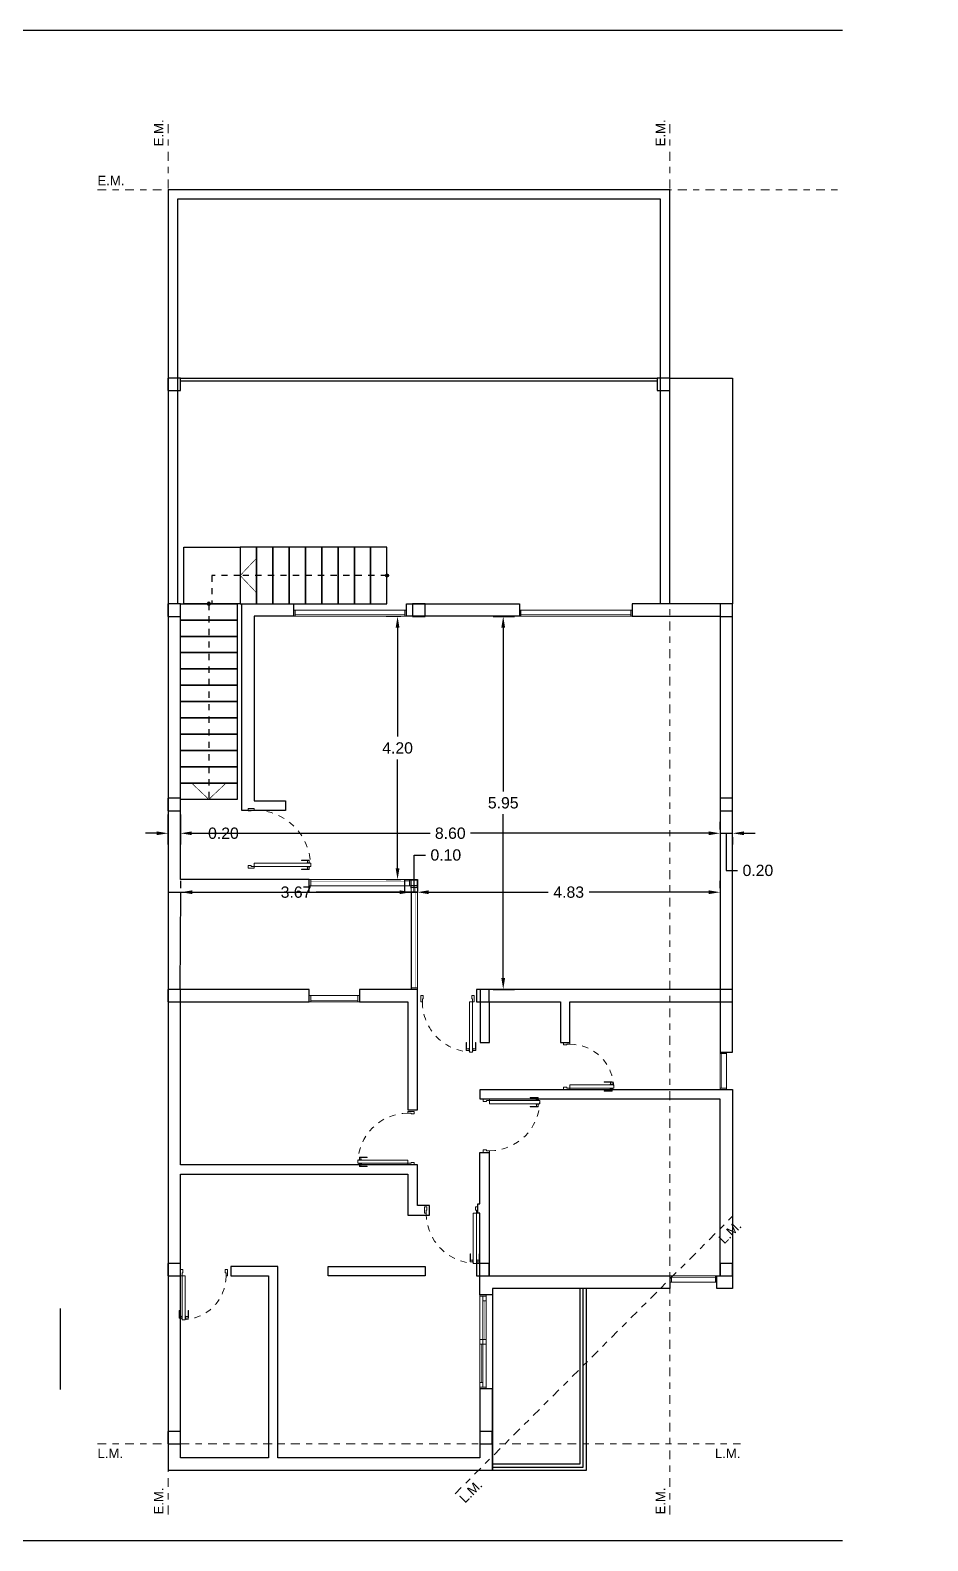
# Model space of a CAD drawing. Header units: metres. Extents: x -533726 to -533540, y -594667 to -594604.
# Drawn here: x -533641.22 to -533626.91, y -594628.27 to -594604.18 of the extents above; entities that cross this region are included whole.
import ezdxf
from ezdxf.enums import TextEntityAlignment as Align
from ezdxf.xclip import XClip

# ---------------------------------------------------------------- set-up
doc = ezdxf.new("R2010")
doc.units = ezdxf.units.M
doc.header["$LTSCALE"] = 0.5
doc.header["$XCLIPFRAME"] = 0
for name, pattern in [('Hidden Line', [391.222223, 282.222223, -109]), ('RAYA-PUNTO', [0.625, 0.375, -0.1, 0.05, -0.1]), ('RAYITA-RAYITA', [0.175, 0.075, -0.1])]:
    doc.linetypes.add(name, pattern=pattern)
for name, color, linetype, plot in [('00_AUX', 6, 'Continuous', False), ('00_COTAS', 2, 'Continuous', False), ('ayuda', 6, 'Continuous', False)]:
    doc.layers.add(name, color=color, linetype=linetype, plot=plot)
for name, color, linetype in [('A - MUROS', 5, 'Continuous'), ('A - PISOS', 1, 'Continuous'), ('A - VISTA 1', 1, 'Continuous'), ('A - VISTA 2', 2, 'Continuous'), ('A Vista', 2, 'Continuous'), ('E - COLUMNAS', 4, 'Continuous'), ('E - VIGAS', 3, 'Hidden Line')]:
    doc.layers.add(name, color=color, linetype=linetype)
doc.layers.add('A Eje', color=1, linetype='RAYA-PUNTO', lineweight=0)
doc.layers.add('B Carpinteria', color=1, linetype='Continuous', lineweight=0)
doc.layers.add('C Vidrio', color=7, linetype='Continuous', lineweight=0, true_color=0x62b7ad)
doc.styles.add('Arial 100', font='arial.ttf', dxfattribs={"height": 0.2})
doc.styles.get("Standard").update_dxf_attribs({"font": 'arial.ttf'})
doc.dimstyles.new('Standard Mod', dxfattribs={"dimtxt": 0.18, "dimasz": 0.18, "dimexe": 0.18, "dimexo": 0.0625, "dimgap": 0.09, "dimtad": 0, "dimtih": 1, "dimtoh": 1, "dimzin": 0, "dimdsep": 46, "dimtxsty": 'Standard', "dimcen": 0.09, "dimadec": 0, "dimazin": 0, "dimtfac": 1, "dimtofl": 0, "dimtmove": 0, "dimatfit": 3, "dimfxl": 1, "dimtolj": 1, "dimtzin": 0, "dimarcsym": 0})
pattern_1 = [(0, (0.475, -0.025), (0, 6.985), [5.08, -1.905]), (90, (0.475, -0.025), (-6.985, 4e-16), [5.08, -1.905])]

# ---------------------------------------------------------------- blocks, each defined once
blk = doc.blocks.new('*U44')
at = {"linetype": 'ByBlock', "lineweight": -2}
h = blk.add_hatch(color=0, dxfattribs=at)
edge = h.paths.add_edge_path()
edge.add_arc((0.45, 0), 0.025, 0, 360)
h = blk.add_hatch()
h.set_pattern_fill('ANGLE', color=256, style=0)
h.set_pattern_definition(pattern_1)
edge = h.paths.add_edge_path()
edge.add_arc((0.5, 0), 0.025, 0, 360)
at = {"color": 0, "linetype": 'RAYITA-RAYITA', "lineweight": -2}
blk.add_line((0.45, 0), (0.45, 2.34), dxfattribs=at)
at = {"color": 0, "linetype": 'ByBlock', "lineweight": -2}
for points in [[(0.9, 2.34), (0, 2.34), (0, 2.08), (0.9, 2.08), (0.9, 2.34)], [(0.9, 2.08), (0, 2.08), (0, 1.82), (0.9, 1.82), (0.9, 2.08)], [(0.9, 1.82), (0, 1.82), (0, 1.56), (0.9, 1.56), (0.9, 1.82)], [(0.9, 1.56), (0, 1.56), (0, 1.3), (0.9, 1.3), (0.9, 1.56)], [(0.9, 1.3), (0, 1.3), (0, 1.04), (0.9, 1.04), (0.9, 1.3)], [(0.9, 1.04), (0, 1.04), (0, 0.78), (0.9, 0.78), (0.9, 1.04)], [(0.9, 0.78), (0, 0.78), (0, 0.52), (0.9, 0.52), (0.9, 0.78)], [(0.9, 0.52), (0, 0.52), (0, 0.26), (0.9, 0.26), (0.9, 0.52)], [(0.9, 0.26), (0, 0.26), (0, 0), (0.9, 0), (0.9, 0.26)]]:
    blk.add_lwpolyline(points, dxfattribs=at)
at = {"color": 0, "linetype": 'ByBlock', "lineweight": -2, "const_width": 0.01}
blk.add_lwpolyline([(0.175, 2.08), (0.45, 2.34), (0.725, 2.08)], dxfattribs=at)
at = {"color": 0, "linetype": 'ByBlock', "lineweight": -2}
blk.add_circle((0.45, 0), 0.025, dxfattribs=at)
blk = doc.blocks.new('*U45')
at = {"color": 0, "linetype": 'ByBlock', "lineweight": -2}
blk.add_lwpolyline([(0, 0), (0.9, 0), (0.9, 0.9), (0, 0.9)], close=True, dxfattribs=at)
at = {"color": 0, "linetype": 'RAYITA-RAYITA', "lineweight": -2}
blk.add_lwpolyline([(0, 0.45), (0.45, 0.45), (0.45, 0)], dxfattribs=at)
blk = doc.blocks.new('*U60')
at = {"linetype": 'ByBlock', "lineweight": -2}
h = blk.add_hatch(color=0, dxfattribs=at)
edge = h.paths.add_edge_path()
edge.add_arc((0.45, 0), 0.025, 0, 360)
h = blk.add_hatch()
h.set_pattern_fill('ANGLE', color=256, style=0)
h.set_pattern_definition(pattern_1)
edge = h.paths.add_edge_path()
edge.add_arc((0.5, 0), 0.025, 0, 360)
at = {"color": 0, "linetype": 'RAYITA-RAYITA', "lineweight": -2}
blk.add_line((0.45, 0), (0.45, 3.12), dxfattribs=at)
at = {"color": 0, "linetype": 'ByBlock', "lineweight": -2}
for points in [[(0.9, 3.12), (0, 3.12), (0, 2.86), (0.9, 2.86), (0.9, 3.12)], [(0.9, 2.86), (0, 2.86), (0, 2.6), (0.9, 2.6), (0.9, 2.86)], [(0.9, 2.6), (0, 2.6), (0, 2.34), (0.9, 2.34), (0.9, 2.6)], [(0.9, 2.34), (0, 2.34), (0, 2.08), (0.9, 2.08), (0.9, 2.34)], [(0.9, 2.08), (0, 2.08), (0, 1.82), (0.9, 1.82), (0.9, 2.08)], [(0.9, 1.82), (0, 1.82), (0, 1.56), (0.9, 1.56), (0.9, 1.82)], [(0.9, 1.56), (0, 1.56), (0, 1.3), (0.9, 1.3), (0.9, 1.56)], [(0.9, 1.3), (0, 1.3), (0, 1.04), (0.9, 1.04), (0.9, 1.3)], [(0.9, 1.04), (0, 1.04), (0, 0.78), (0.9, 0.78), (0.9, 1.04)], [(0.9, 0.78), (0, 0.78), (0, 0.52), (0.9, 0.52), (0.9, 0.78)], [(0.9, 0.52), (0, 0.52), (0, 0.26), (0.9, 0.26), (0.9, 0.52)], [(0.9, 0.26), (0, 0.26), (0, 0), (0.9, 0), (0.9, 0.26)]]:
    blk.add_lwpolyline(points, dxfattribs=at)
at = {"color": 0, "linetype": 'ByBlock', "lineweight": -2, "const_width": 0.01}
blk.add_lwpolyline([(0.175, 2.86), (0.45, 3.12), (0.725, 2.86)], dxfattribs=at)
at = {"color": 0, "linetype": 'ByBlock', "lineweight": -2}
blk.add_circle((0.45, 0), 0.025, dxfattribs=at)
blk = doc.blocks.new('Picaporte - Planta')
at = {"color": 0, "linetype": 'ByBlock', "lineweight": -2}
blk.add_line((0.012, -0.005), (0.012, -0.045), dxfattribs=at)
blk.add_lwpolyline([(-0.025, -0.005), (0.025, -0.005), (0.025, 0), (-0.025, 0)], close=True, dxfattribs=at)
blk.add_lwpolyline([(-0.013, -0.005), (-0.013, -0.05), (0.112, -0.05), (0.112, -0.045), (0, -0.045)], dxfattribs=at)
blk = doc.blocks.new('*U18')
at = {"color": 0, "linetype": 'ByBlock', "lineweight": -2}
for points in [[(0.025, 0.7), (0.075, 0.7), (0.075, 0), (0.025, 0)], [(0, 0), (0.025, 0), (0.025, -0.05), (0.038, -0.05), (0.038, -0.1), (0, -0.1)], [(0.75, -0.1), (0.75, 0), (0.725, 0), (0.725, -0.05), (0.713, -0.05), (0.713, -0.1)]]:
    blk.add_lwpolyline(points, close=True, dxfattribs=at)
at = {"color": 0, "linetype": 'RAYITA-RAYITA', "lineweight": -2}
blk.add_arc((0.025, 0), 0.7, 360, 90, dxfattribs=at)
at = {"color": 0, "linetype": 'ByBlock', "lineweight": -2, "rotation": 270.0000000004495}
blk.add_blockref('Picaporte - Planta', (0.025, 0.662), dxfattribs=at)
at = {"color": 0, "linetype": 'ByBlock', "lineweight": -2, "xscale": -1, "rotation": 89.99999999955051}
blk.add_blockref('Picaporte - Planta', (0.075, 0.662), dxfattribs=at)
blk = doc.blocks.new('*U23')
at = {"color": 0, "linetype": 'ByBlock', "lineweight": -2}
for points in [[(0.025, 0.8), (0.075, 0.8), (0.075, 0), (0.025, 0)], [(0, 0), (0.025, 0), (0.025, -0.05), (0.038, -0.05), (0.038, -0.1), (0, -0.1)], [(0.85, -0.1), (0.85, 0), (0.825, 0), (0.825, -0.05), (0.812, -0.05), (0.812, -0.1)]]:
    blk.add_lwpolyline(points, close=True, dxfattribs=at)
at = {"color": 0, "linetype": 'RAYITA-RAYITA', "lineweight": -2}
blk.add_arc((0.025, 0), 0.8, 360, 90, dxfattribs=at)
at = {"color": 0, "linetype": 'ByBlock', "lineweight": -2, "rotation": 270.0000000004495}
blk.add_blockref('Picaporte - Planta', (0.025, 0.762), dxfattribs=at)
at = {"color": 0, "linetype": 'ByBlock', "lineweight": -2, "xscale": -1, "rotation": 89.99999999955051}
blk.add_blockref('Picaporte - Planta', (0.075, 0.762), dxfattribs=at)
blk = doc.blocks.new('*U34')
at = {"color": 0, "linetype": 'ByBlock', "lineweight": -2}
for p, q in [((0.025, 0), (1.475, 0)), ((0.025, -0.1), (1.475, -0.1)), ((0.7125, -0.05), (0.1, -0.05)), ((1.4, -0.05), (0.7875, -0.05))]:
    blk.add_line(p, q, dxfattribs=at)
for points in [[(0, -0.1), (0, 0), (0.025, 0), (0.025, -0.05), (0.025, -0.05), (0.025, -0.1)], [(0.025, -0.05), (0.025, 0), (0.1, 0), (0.1, -0.05)], [(0.7875, -0.05), (0.7875, 0), (0.7125, 0), (0.7125, -0.05)], [(1.5, -0.1), (1.5, 0), (1.475, 0), (1.475, -0.05), (1.475, -0.05), (1.475, -0.1)], [(0.7125, -0.1), (0.7125, -0.05), (0.7875, -0.05), (0.7875, -0.1)], [(1.475, -0.1), (1.475, -0.05), (1.4, -0.05), (1.4, -0.1)]]:
    blk.add_lwpolyline(points, close=True, dxfattribs=at)
at = {"layer": 'C Vidrio', "linetype": 'ByBlock', "lineweight": -2, "const_width": 0.01}
for points in [[(0.7125, -0.025), (0.1, -0.025)], [(1.4, -0.075), (0.7875, -0.075)]]:
    blk.add_lwpolyline(points, dxfattribs=at)
blk = doc.blocks.new('*U52')
at = {"color": 0, "linetype": 'ByBlock', "lineweight": -2}
for points in [[(0, 0), (1.625, 0), (1.625, -0.1), (0, -0.1)], [(0, -0.1), (0, 0), (0.025, 0), (0.025, -0.05), (0.025, -0.05), (0.025, -0.1)], [(1.625, -0.1), (1.625, 0), (1.6, 0), (1.6, -0.05), (1.6, -0.05), (1.6, -0.1)]]:
    blk.add_lwpolyline(points, close=True, dxfattribs=at)
at = {"layer": 'C Vidrio', "linetype": 'ByBlock', "lineweight": -2, "const_width": 0.01}
blk.add_lwpolyline([(1.6, -0.025), (0.025, -0.025)], dxfattribs=at)
blk = doc.blocks.new('*U53')
at = {"color": 0, "linetype": 'ByBlock', "lineweight": -2}
for points in [[(0, 0), (1.65, 0), (1.65, -0.1), (0, -0.1)], [(0, -0.1), (0, 0), (0.025, 0), (0.025, -0.05), (0.025, -0.05), (0.025, -0.1)], [(1.65, -0.1), (1.65, 0), (1.625, 0), (1.625, -0.05), (1.625, -0.05), (1.625, -0.1)]]:
    blk.add_lwpolyline(points, close=True, dxfattribs=at)
at = {"layer": 'C Vidrio', "linetype": 'ByBlock', "lineweight": -2, "const_width": 0.01}
blk.add_lwpolyline([(1.625, -0.025), (0.025, -0.025)], dxfattribs=at)
blk = doc.blocks.new('*U54')
at = {"color": 0, "linetype": 'ByBlock', "lineweight": -2}
for points in [[(0.025, 0.9), (0.075, 0.9), (0.075, 0), (0.025, 0)], [(0, 0), (0.025, 0), (0.025, -0.05), (0.038, -0.05), (0.038, -0.1), (0, -0.1)], [(0.95, -0.1), (0.95, 0), (0.925, 0), (0.925, -0.05), (0.913, -0.05), (0.913, -0.1)]]:
    blk.add_lwpolyline(points, close=True, dxfattribs=at)
at = {"color": 0, "linetype": 'RAYITA-RAYITA', "lineweight": -2}
blk.add_arc((0.025, 0), 0.9, 360, 90, dxfattribs=at)
at = {"color": 0, "linetype": 'ByBlock', "lineweight": -2, "rotation": 270.0000000004495}
blk.add_blockref('Picaporte - Planta', (0.025, 0.862), dxfattribs=at)
at = {"color": 0, "linetype": 'ByBlock', "lineweight": -2, "xscale": -1, "rotation": 89.99999999955051}
blk.add_blockref('Picaporte - Planta', (0.075, 0.862), dxfattribs=at)
blk = doc.blocks.new('*U55')
at = {"color": 0, "linetype": 'ByBlock', "lineweight": -2}
for points in [[(0, 0), (0.8, 0), (0.8, -0.1), (0, -0.1)], [(0, -0.1), (0, 0), (0.025, 0), (0.025, -0.05), (0.025, -0.05), (0.025, -0.1)], [(0.8, -0.1), (0.8, 0), (0.775, 0), (0.775, -0.05), (0.775, -0.05), (0.775, -0.1)]]:
    blk.add_lwpolyline(points, close=True, dxfattribs=at)
at = {"layer": 'C Vidrio', "linetype": 'ByBlock', "lineweight": -2, "const_width": 0.01}
blk.add_lwpolyline([(0.775, -0.025), (0.025, -0.025)], dxfattribs=at)
blk = doc.blocks.new('*U69')
at = {"color": 0, "linetype": 'ByBlock', "lineweight": -2}
for points in [[(0, 0), (0.75, 0), (0.75, -0.1), (0, -0.1)], [(0, -0.1), (0, 0), (0.025, 0), (0.025, -0.05), (0.025, -0.05), (0.025, -0.1)], [(0.75, -0.1), (0.75, 0), (0.725, 0), (0.725, -0.05), (0.725, -0.05), (0.725, -0.1)]]:
    blk.add_lwpolyline(points, close=True, dxfattribs=at)
at = {"layer": 'C Vidrio', "linetype": 'ByBlock', "lineweight": -2, "const_width": 0.01}
blk.add_lwpolyline([(0.725, -0.025), (0.025, -0.025)], dxfattribs=at)
blk = doc.blocks.new('*U56')
at = {"color": 0, "linetype": 'ByBlock', "lineweight": -2}
for points in [[(0, 0), (0.6, 0), (0.6, -0.1), (0, -0.1)], [(0, -0.1), (0, 0), (0.025, 0), (0.025, -0.05), (0.025, -0.05), (0.025, -0.1)], [(0.6, -0.1), (0.6, 0), (0.575, 0), (0.575, -0.05), (0.575, -0.05), (0.575, -0.1)]]:
    blk.add_lwpolyline(points, close=True, dxfattribs=at)
at = {"layer": 'C Vidrio', "linetype": 'ByBlock', "lineweight": -2, "const_width": 0.01}
blk.add_lwpolyline([(0.575, -0.025), (0.025, -0.025)], dxfattribs=at)
blk = doc.blocks.new('*U57')
at = {"color": 0, "linetype": 'ByBlock', "lineweight": -2}
for points in [[(0, 0), (1.8, 0), (1.8, -0.1), (0, -0.1)], [(0, -0.1), (0, 0), (0.025, 0), (0.025, -0.05), (0.025, -0.05), (0.025, -0.1)], [(1.8, -0.1), (1.8, 0), (1.775, 0), (1.775, -0.05), (1.775, -0.05), (1.775, -0.1)]]:
    blk.add_lwpolyline(points, close=True, dxfattribs=at)
at = {"layer": 'C Vidrio', "linetype": 'ByBlock', "lineweight": -2, "const_width": 0.01}
blk.add_lwpolyline([(1.775, -0.025), (0.025, -0.025)], dxfattribs=at)
blk = doc.blocks.new('*U64')
at = {"color": 0, "linetype": 'ByBlock', "lineweight": -2}
blk.add_line((-1.5, 0), (12.167, 0), dxfattribs=at)
at = {"color": 0, "linetype": 'ByBlock', "lineweight": -2, "style": 'Arial 100'}
blk.add_text('L.M.', height=0.2, dxfattribs=at).set_placement((-1.5, -0.3))
blk.add_text('L.M.', height=0.2, dxfattribs=at).set_placement((12.167, -0.3), align=Align.RIGHT)
blk = doc.blocks.new('*U41')
at = {"color": 0, "linetype": 'ByBlock', "lineweight": -2}
blk.add_line((-1.5, 0), (28.167, 0), dxfattribs=at)
at = {"color": 0, "linetype": 'ByBlock', "lineweight": -2, "style": 'Arial 100'}
blk.add_text('E.M.', height=0.2, dxfattribs=at).set_placement((-1.5, 0.1))
blk.add_text('E.M.', height=0.2, dxfattribs=at).set_placement((28.167, 0.1), align=Align.RIGHT)
blk = doc.blocks.new('*U39')
at = {"color": 0, "linetype": 'ByBlock', "lineweight": -2}
blk.add_line((-1.5, 0), (15.46, 0), dxfattribs=at)
at = {"color": 0, "linetype": 'ByBlock', "lineweight": -2, "style": 'Arial 100'}
blk.add_text('E.M.', height=0.2, dxfattribs=at).set_placement((-1.5, 0.1))
blk.add_text('E.M.', height=0.2, dxfattribs=at).set_placement((15.46, 0.1), align=Align.RIGHT)
blk = doc.blocks.new('*U63')
at = {"color": 0, "linetype": 'ByBlock', "lineweight": -2}
blk.add_line((-1.5, 0), (6.836, 0), dxfattribs=at)
at = {"color": 0, "linetype": 'ByBlock', "lineweight": -2, "style": 'Arial 100'}
blk.add_text('L.M.', height=0.2, dxfattribs=at).set_placement((-1.5, -0.3))
blk.add_text('L.M.', height=0.2, dxfattribs=at).set_placement((6.836, -0.3), align=Align.RIGHT)
blk = doc.blocks.new('lineas munic')
at = {"layer": 'A Eje', "ltscale": 0.5}
for name, p, xscale, yscale, zscale, rotation in [('*U41', (0, 0), 0.7500000000000007, 0.7500000000000007, 0.7500000000000007, 90), ('*U41', (8, 0), 0.7500000000000007, 0.7500000000000007, 0.7500000000000007, 90), ('*U63', (5.37, 0), 0.7499999999999999, 0.7499999999999999, 0.7499999999999999, 45.00000000000059)]:
    blk.add_blockref(name, p, dxfattribs=dict(at, xscale=xscale, yscale=yscale, zscale=zscale, rotation=rotation))
at = {"layer": 'A Eje', "ltscale": 0.5, "xscale": 0.75, "yscale": 0.75, "zscale": 0.75}
for name, p in [('*U39', (0, 20)), ('*U64', (0, 0))]:
    blk.add_blockref(name, p, dxfattribs=at)
blk = doc.blocks.new('CASA SEBA GONZALES - PLANTAS ARQ')
at = {"layer": 'A - MUROS'}
for points in [[(546.833, 603.635), (546.833, 610.235), (538.833, 610.235), (538.833, 603.635)], [(546.683, 603.635), (546.683, 610.085), (538.983, 610.085), (538.983, 603.635)], [(539.033, 599.035), (541.083, 599.035), (541.083, 599.235), (539.033, 599.235), (539.033, 603.635), (538.833, 603.635), (538.833, 599.035), (539.033, 599.035)], [(538.833, 603.635), (538.833, 589.815), (544.003, 589.815), (544.003, 591.115), (543.803, 591.115), (543.803, 590.015), (540.583, 590.015), (540.583, 593.065), (539.833, 593.065), (539.833, 592.915), (540.433, 592.915), (540.433, 590.015), (539.033, 590.015), (539.033, 592.915), (539.033, 592.915), (539.033, 593.065), (539.033, 593.065), (539.033, 594.535), (542.658, 594.535), (542.658, 593.885), (543.003, 593.885), (543.003, 594.035), (542.808, 594.035), (542.808, 594.685), (539.033, 594.685), (539.033, 597.285), (541.083, 597.285), (541.083, 597.485), (539.027, 597.484)], [(540.008, 603.635), (540.833, 603.635), (540.833, 603.435), (540.208, 603.435), (540.208, 600.492), (540.708, 600.492), (540.708, 600.335), (540.008, 600.335), (540.008, 603.635)], [(539.033, 594.685), (539.033, 597.285)], [(541.883, 597.285), (542.658, 597.285), (542.658, 595.565), (542.808, 595.565), (542.808, 597.485), (541.883, 597.485), (541.883, 597.285)], [(543.773, 594.065), (543.803, 594.065), (543.803, 594.885), (543.953, 594.885), (543.953, 592.915), (546.833, 592.915), (546.833, 592.715), (544.003, 592.715), (544.003, 592.615), (543.803, 592.615), (543.803, 593.915), (543.773, 593.915), (543.773, 594.065)]]:
    blk.add_lwpolyline(points, dxfattribs=at)
for points in [[(542.633, 603.635), (544.433, 603.635), (544.433, 603.435), (542.633, 603.435)], [(547.633, 603.435), (547.633, 597.485), (543.808, 597.485), (543.808, 596.635), (543.958, 596.635), (543.958, 597.285), (545.088, 597.285), (545.088, 596.635), (545.238, 596.635), (545.238, 597.285), (547.633, 597.285), (547.633, 596.485), (547.833, 596.485), (547.832, 603.635), (546.833, 603.635), (546.833, 603.635), (546.233, 603.635), (546.233, 603.435)], [(542.708, 599.235), (542.808, 599.235), (542.808, 599.135), (542.708, 599.135)], [(543.808, 595.885), (547.833, 595.885), (547.833, 592.715), (547.583, 592.715), (547.583, 592.915), (547.633, 592.915), (547.633, 595.735), (543.808, 595.735)], [(541.383, 592.915), (541.383, 593.065), (542.933, 593.065), (542.933, 592.915)]]:
    blk.add_lwpolyline(points, close=True, dxfattribs=at)
at = {"layer": 'A - PISOS'}
blk.add_lwpolyline([(541.083, 597.485), (539.027, 597.485), (539.038, 599.035), (542.708, 599.035), (542.708, 597.485), (541.883, 597.485)], dxfattribs=at)
blk.add_lwpolyline([(544.003, 589.815), (545.503, 589.815), (545.503, 592.715), (544.003, 592.715)], close=True, dxfattribs=at)
at = {"layer": 'A - VISTA 1'}
blk.add_lwpolyline([(546.833, 607.235), (547.833, 607.235), (547.833, 603.635), (546.833, 603.635)], close=True, dxfattribs=at)
at = {"layer": 'A - VISTA 2'}
for points in [[(544.003, 589.865), (545.453, 589.865), (545.453, 592.715)], [(544.003, 589.915), (545.403, 589.915), (545.403, 592.715)]]:
    blk.add_lwpolyline(points, dxfattribs=at)
at = {"layer": 'ayuda'}
blk.add_lwpolyline([(522.376, 612.782), (566.855, 612.782), (566.855, 588.69), (522.376, 588.69)], close=True, dxfattribs=at)
at = {"layer": 'Defpoints'}
blk.add_lwpolyline([(537.112, 592.395), (537.112, 591.101)], dxfattribs=at)
at = {"layer": 'A Eje'}
blk.add_blockref('lineas munic', (538.833, 590.235), dxfattribs=at)
at = {"layer": 'A Vista', "xscale": -1}
blk.add_blockref('*U45', (539.983, 603.635), dxfattribs=at)
at = {"layer": 'A Vista', "rotation": 89.99999999999999}
blk.add_blockref('*U44', (542.323, 603.635), dxfattribs=at)
at = {"layer": 'A Vista', "xscale": -1, "rotation": 180}
blk.add_blockref('*U60', (539.033, 603.635), dxfattribs=at)
at = {"layer": 'B Carpinteria'}
for name, p, rotation in [('*U57', (542.633, 603.435), 180), ('*U23', (543.713, 597.285), 180), ('*U56', (547.633, 595.885), 90), ('*U23', (543.958, 595.735), 270), ('*U23', (542.658, 594.685), 90.00000000000001), ('*U23', (543.773, 593.915), 180), ('*U34', (543.803, 591.115), 89.99999999999997)]:
    blk.add_blockref(name, p, dxfattribs=dict(at, rotation=rotation))
at = {"layer": 'B Carpinteria', "xscale": -1}
for name, p, rotation in [('*U57', (544.433, 603.435), 180), ('*U54', (540.208, 599.42), 270), ('*U53', (542.808, 597.485), 270), ('*U55', (541.083, 597.285), 180), ('*U18', (545.238, 595.885), 270), ('*U18', (539.033, 592.915), 180)]:
    blk.add_blockref(name, p, dxfattribs=dict(at, rotation=rotation))
at = {"layer": 'B Carpinteria'}
for name, p in [('*U52', (541.083, 599.235)), ('*U69', (546.833, 592.915))]:
    blk.add_blockref(name, p, dxfattribs=at)
blk = doc.blocks.new('COL PA')
at = {"layer": 'E - COLUMNAS'}
for points in [[(0, 16.8), (0.2, 16.8), (0.2, 17), (0, 17)], [(7.8, 16.8), (8, 16.8), (8, 17), (7.8, 17)], [(0, 13.2), (0.2, 13.2), (0.2, 13.4), (0, 13.4)], [(3.9, 13.2), (4.1, 13.2), (4.1, 13.4), (3.9, 13.4)], [(8.8, 13.2), (9, 13.2), (9, 13.4), (8.8, 13.4)], [(0, 10.1), (0.2, 10.1), (0.2, 10.3), (0, 10.3)], [(8.8, 10.1), (9, 10.1), (9, 10.3), (8.8, 10.3)], [(0, 7.05), (0.2, 7.05), (0.2, 7.25), (0, 7.25)], [(4.92, 7.05), (5.12, 7.05), (5.12, 7.25), (4.92, 7.25)], [(8.8, 7.051), (9, 7.051), (9, 7.251), (8.8, 7.251)], [(0, 2.68), (0.2, 2.68), (0.2, 2.88), (0, 2.88)], [(4.92, 2.68), (5.12, 2.68), (5.12, 2.88), (4.92, 2.88)], [(8.8, 2.68), (9, 2.68), (9, 2.88), (8.8, 2.88)], [(0, 0), (0.2, 0), (0.2, 0.2), (0, 0.2)], [(4.97, 0), (5.17, 0), (5.17, 0.2), (4.97, 0.2)]]:
    blk.add_lwpolyline(points, close=True, dxfattribs=at)
blk = doc.blocks.new('*D95')
at = {"layer": '00_COTAS', "color": 0, "lineweight": -2, "ltscale": 0.5, "transparency": 16777216}
for p, q in [((-533639.027, -594616.691), (-533639.027, -594617.169)), ((-533638.827, -594616.691), (-533638.827, -594617.169)), ((-533639.207, -594616.989), (-533639.387, -594616.989)), ((-533638.647, -594616.989), (-533638.467, -594616.989))]:
    blk.add_line(p, q, dxfattribs=at)
at = {"layer": '00_COTAS', "color": 0, "ltscale": 0.5, "transparency": 16777216}
for points in [[(-533639.207, -594616.959), (-533639.207, -594617.019), (-533639.027, -594616.989)], [(-533638.647, -594616.959), (-533638.647, -594617.019), (-533638.827, -594616.989)]]:
    blk.add_solid(points, dxfattribs=at)
at = {"layer": 'Defpoints', "color": 0, "ltscale": 0.5, "transparency": 16777216}
for p in [(-533639.027, -594616.629), (-533638.827, -594616.629), (-533638.827, -594616.989)]:
    blk.add_point(p, dxfattribs=at)
at = {"layer": '00_COTAS', "color": 0, "ltscale": 0.5, "transparency": 16777216, "insert": (-533638.143, -594616.989), "char_height": 0.18, "attachment_point": 5}
blk.add_mtext('\\A1;0.20', dxfattribs=at)
blk = doc.blocks.new('*D96')
at = {"layer": '00_COTAS', "color": 0, "lineweight": -2, "ltscale": 0.5, "transparency": 16777216}
for p, q in [((-533638.827, -594616.691), (-533638.827, -594617.169)), ((-533630.227, -594616.927), (-533630.227, -594616.809)), ((-533638.647, -594616.989), (-533634.85, -594616.989)), ((-533630.407, -594616.989), (-533634.203, -594616.989))]:
    blk.add_line(p, q, dxfattribs=at)
at = {"layer": '00_COTAS', "color": 0, "ltscale": 0.5, "transparency": 16777216}
for points in [[(-533638.647, -594616.959), (-533638.647, -594617.019), (-533638.827, -594616.989)], [(-533630.407, -594616.959), (-533630.407, -594617.019), (-533630.227, -594616.989)]]:
    blk.add_solid(points, dxfattribs=at)
at = {"layer": 'Defpoints', "color": 0, "ltscale": 0.5, "transparency": 16777216}
for p in [(-533638.827, -594616.629), (-533630.227, -594616.989), (-533630.227, -594616.989)]:
    blk.add_point(p, dxfattribs=at)
at = {"layer": '00_COTAS', "color": 0, "ltscale": 0.5, "transparency": 16777216, "insert": (-533634.527, -594616.989), "char_height": 0.18, "attachment_point": 5}
blk.add_mtext('\\A1;8.60', dxfattribs=at)
blk = doc.blocks.new('*D97')
at = {"layer": '00_COTAS', "color": 0, "lineweight": -2, "ltscale": 0.5, "transparency": 16777216}
for p, q in [((-533630.227, -594616.927), (-533630.227, -594616.809)), ((-533630.407, -594616.989), (-533630.587, -594616.989)), ((-533630.227, -594616.989), (-533630.027, -594616.989)), ((-533630.127, -594616.989), (-533630.127, -594617.582)), ((-533630.027, -594617.051), (-533630.027, -594617.169)), ((-533629.847, -594616.989), (-533629.667, -594616.989)), ((-533630.127, -594617.582), (-533629.947, -594617.582))]:
    blk.add_line(p, q, dxfattribs=at)
at = {"layer": '00_COTAS', "color": 0, "ltscale": 0.5, "transparency": 16777216}
for points in [[(-533630.407, -594616.959), (-533630.407, -594617.019), (-533630.227, -594616.989)], [(-533629.847, -594616.959), (-533629.847, -594617.019), (-533630.027, -594616.989)]]:
    blk.add_solid(points, dxfattribs=at)
at = {"layer": 'Defpoints', "color": 0, "ltscale": 0.5, "transparency": 16777216}
for p in [(-533630.227, -594616.989), (-533630.027, -594616.989), (-533630.027, -594616.989)]:
    blk.add_point(p, dxfattribs=at)
at = {"layer": '00_COTAS', "color": 0, "ltscale": 0.5, "transparency": 16777216, "insert": (-533629.623, -594617.582), "char_height": 0.18, "attachment_point": 5}
blk.add_mtext('\\A1;0.20', dxfattribs=at)
blk = doc.blocks.new('*D98')
at = {"layer": '00_COTAS', "color": 0, "lineweight": -2, "ltscale": 0.5, "transparency": 16777216}
for p, q in [((-533638.821, -594617.866), (-533638.821, -594617.749)), ((-533635.152, -594617.866), (-533635.152, -594617.749)), ((-533638.641, -594617.929), (-533637.31, -594617.929)), ((-533635.332, -594617.929), (-533636.663, -594617.929))]:
    blk.add_line(p, q, dxfattribs=at)
at = {"layer": '00_COTAS', "color": 0, "ltscale": 0.5, "transparency": 16777216}
for points in [[(-533638.641, -594617.899), (-533638.641, -594617.959), (-533638.821, -594617.929)], [(-533635.332, -594617.899), (-533635.332, -594617.959), (-533635.152, -594617.929)]]:
    blk.add_solid(points, dxfattribs=at)
at = {"layer": 'Defpoints', "color": 0, "ltscale": 0.5, "transparency": 16777216}
for p in [(-533638.821, -594617.929), (-533635.152, -594617.929), (-533635.152, -594617.929)]:
    blk.add_point(p, dxfattribs=at)
at = {"layer": '00_COTAS', "color": 0, "ltscale": 0.5, "transparency": 16777216, "insert": (-533636.986, -594617.929), "char_height": 0.18, "attachment_point": 5}
blk.add_mtext('\\A1;3.67', dxfattribs=at)
blk = doc.blocks.new('*D99')
at = {"layer": '00_COTAS', "color": 0, "lineweight": -2, "ltscale": 0.5, "transparency": 16777216}
for p, q in [((-533635.102, -594617.929), (-533635.102, -594617.336)), ((-533635.102, -594617.336), (-533634.922, -594617.336)), ((-533635.152, -594617.866), (-533635.152, -594617.749)), ((-533635.052, -594617.866), (-533635.052, -594617.749)), ((-533635.332, -594617.929), (-533635.512, -594617.929)), ((-533635.152, -594617.929), (-533635.052, -594617.929)), ((-533634.872, -594617.929), (-533634.692, -594617.929))]:
    blk.add_line(p, q, dxfattribs=at)
at = {"layer": '00_COTAS', "color": 0, "ltscale": 0.5, "transparency": 16777216}
for points in [[(-533635.332, -594617.899), (-533635.332, -594617.959), (-533635.152, -594617.929)], [(-533634.872, -594617.899), (-533634.872, -594617.959), (-533635.052, -594617.929)]]:
    blk.add_solid(points, dxfattribs=at)
at = {"layer": 'Defpoints', "color": 0, "ltscale": 0.5, "transparency": 16777216}
for p in [(-533635.152, -594617.929), (-533635.052, -594617.929), (-533635.052, -594617.929)]:
    blk.add_point(p, dxfattribs=at)
at = {"layer": '00_COTAS', "color": 0, "ltscale": 0.5, "transparency": 16777216, "insert": (-533634.598, -594617.336), "char_height": 0.18, "attachment_point": 5}
blk.add_mtext('\\A1;0.10', dxfattribs=at)
blk = doc.blocks.new('*D100')
at = {"layer": '00_COTAS', "color": 0, "lineweight": -2, "ltscale": 0.5, "transparency": 16777216}
for p, q in [((-533635.052, -594617.866), (-533635.052, -594617.749)), ((-533630.227, -594617.866), (-533630.227, -594617.749)), ((-533634.872, -594617.929), (-533632.967, -594617.929)), ((-533630.407, -594617.929), (-533632.312, -594617.929))]:
    blk.add_line(p, q, dxfattribs=at)
at = {"layer": '00_COTAS', "color": 0, "ltscale": 0.5, "transparency": 16777216}
for points in [[(-533634.872, -594617.899), (-533634.872, -594617.959), (-533635.052, -594617.929)], [(-533630.407, -594617.899), (-533630.407, -594617.959), (-533630.227, -594617.929)]]:
    blk.add_solid(points, dxfattribs=at)
at = {"layer": 'Defpoints', "color": 0, "ltscale": 0.5, "transparency": 16777216}
for p in [(-533635.052, -594617.929), (-533630.227, -594617.929), (-533630.227, -594617.929)]:
    blk.add_point(p, dxfattribs=at)
at = {"layer": '00_COTAS', "color": 0, "ltscale": 0.5, "transparency": 16777216, "insert": (-533632.639, -594617.929), "char_height": 0.18, "attachment_point": 5}
blk.add_mtext('\\A1;4.83', dxfattribs=at)
blk = doc.blocks.new('*D101')
at = {"layer": '00_COTAS', "color": 0, "lineweight": -2, "ltscale": 0.5, "transparency": 16777216}
for p, q in [((-533633.844, -594613.529), (-533633.503, -594613.529)), ((-533633.683, -594613.709), (-533633.683, -594616.322)), ((-533633.683, -594619.299), (-533633.683, -594616.685)), ((-533633.844, -594619.479), (-533633.503, -594619.479))]:
    blk.add_line(p, q, dxfattribs=at)
at = {"layer": '00_COTAS', "color": 0, "ltscale": 0.5, "transparency": 16777216}
for points in [[(-533633.713, -594613.709), (-533633.653, -594613.709), (-533633.683, -594613.529)], [(-533633.713, -594619.299), (-533633.653, -594619.299), (-533633.683, -594619.479)]]:
    blk.add_solid(points, dxfattribs=at)
at = {"layer": 'Defpoints', "color": 0, "ltscale": 0.5, "transparency": 16777216}
for p in [(-533633.907, -594613.529), (-533633.683, -594613.529), (-533633.907, -594619.479)]:
    blk.add_point(p, dxfattribs=at)
at = {"layer": '00_COTAS', "color": 0, "ltscale": 0.5, "transparency": 16777216, "insert": (-533633.683, -594616.504), "char_height": 0.18, "attachment_point": 5}
blk.add_mtext('\\A1;5.95', dxfattribs=at)
blk = doc.blocks.new('*D113')
at = {"layer": '00_COTAS', "color": 0, "lineweight": -2, "ltscale": 0.5, "transparency": 16777216}
for p, q in [((-533635.314, -594613.529), (-533635.547, -594613.529)), ((-533635.367, -594613.709), (-533635.367, -594615.447)), ((-533635.367, -594617.549), (-533635.367, -594615.81)), ((-533635.314, -594617.729), (-533635.547, -594617.729))]:
    blk.add_line(p, q, dxfattribs=at)
at = {"layer": '00_COTAS', "color": 0, "ltscale": 0.5, "transparency": 16777216}
for points in [[(-533635.397, -594613.709), (-533635.337, -594613.709), (-533635.367, -594613.529)], [(-533635.397, -594617.549), (-533635.337, -594617.549), (-533635.367, -594617.729)]]:
    blk.add_solid(points, dxfattribs=at)
at = {"layer": 'Defpoints', "color": 0, "ltscale": 0.5, "transparency": 16777216}
for p in [(-533635.367, -594613.529), (-533635.252, -594613.529), (-533635.252, -594617.729)]:
    blk.add_point(p, dxfattribs=at)
at = {"layer": '00_COTAS', "color": 0, "ltscale": 0.5, "transparency": 16777216, "insert": (-533635.367, -594615.629), "char_height": 0.18, "attachment_point": 5}
blk.add_mtext('\\A1;4.20', dxfattribs=at)

msp = doc.modelspace()

# ---------------------------------------------------------------- linework, layer by layer
at = {"layer": '00_AUX', "ltscale": 0.5}
msp.add_lwpolyline([(-533635.252, -594617.729), (-533635.052, -594617.729), (-533635.052, -594617.929), (-533635.252, -594617.929)], close=True, dxfattribs=at)
at = {"layer": 'E - VIGAS', "ltscale": 0.5}
msp.add_lwpolyline([(-533638.827, -594609.729), (-533631.227, -594609.729), (-533631.227, -594609.779), (-533638.827, -594609.779)], close=True, dxfattribs=at)

# ---------------------------------------------------------------- block references
ref = msp.add_blockref('CASA SEBA GONZALES - PLANTAS ARQ', (-534177.859, -595216.963))
XClip(ref).set_block_clipping_path([(520.6649409032, 587.6900110232), (549.5838671982, 613.896890943)])
ref = msp.add_blockref('CASA SEBA GONZALES - PLANTAS ARQ', (-534162.859, -595216.963))
XClip(ref).set_block_clipping_path([(537.1398751099, 587.6900110232), (549.5838671982, 613.896890943)])
at = {"layer": 'E - COLUMNAS'}
msp.add_blockref('COL PA', (-533639.027, -594626.729), dxfattribs=at)

# ---------------------------------------------------------------- dimensions: what is measured, and where the dimension line sits
at = {"layer": '00_COTAS', "ltscale": 0.5}
for base, p1, p2, picture, middle in [((-533635.367, -594613.529), (-533635.252, -594617.729), (-533635.252, -594613.529), '*D113', (-533635.367, -594615.629)), ((-533633.683, -594613.529), (-533633.907, -594619.479), (-533633.907, -594613.529), '*D101', (-533633.683, -594616.504))]:
    dim = msp.add_linear_dim(base=base, p1=p1, p2=p2, angle=90, dimstyle='Standard Mod', dxfattribs=at)
    dim.commit()
    dim.dimension.update_dxf_attribs({"geometry": picture, "text_midpoint": middle})
for base, p1, p2, picture, middle in [((-533638.827, -594616.989), (-533639.027, -594616.629), (-533638.827, -594616.629), '*D95', (-533638.143, -594616.989)), ((-533635.152, -594617.929), (-533638.821, -594617.929), (-533635.152, -594617.929), '*D98', (-533636.986, -594617.929))]:
    dim = msp.add_linear_dim(base=base, p1=p1, p2=p2, dimstyle='Standard Mod', dxfattribs=at)
    dim.commit()
    dim.dimension.update_dxf_attribs({"geometry": picture, "text_midpoint": middle})
for base, p1, p2, picture, middle in [((-533630.227, -594616.989), (-533638.827, -594616.629), (-533630.227, -594616.989), '*D96', (-533634.527, -594616.989)), ((-533630.027, -594616.989), (-533630.227, -594616.989), (-533630.027, -594616.989), '*D97', (-533629.857, -594617.582)), ((-533635.052, -594617.929), (-533635.152, -594617.929), (-533635.052, -594617.929), '*D99', (-533634.832, -594617.336)), ((-533630.2266, -594617.9286), (-533635.0517, -594617.9286), (-533630.2266, -594617.9286), '*D100', (-533632.6392, -594617.9286))]:
    dim = msp.add_linear_dim(base=base, p1=p1, p2=p2, dimstyle='Standard Mod', override={"dimtmove": 1}, dxfattribs=at)
    dim.commit()
    dim.dimension.update_dxf_attribs({"geometry": picture, "text_midpoint": middle})

doc.saveas('drawing.dxf')
